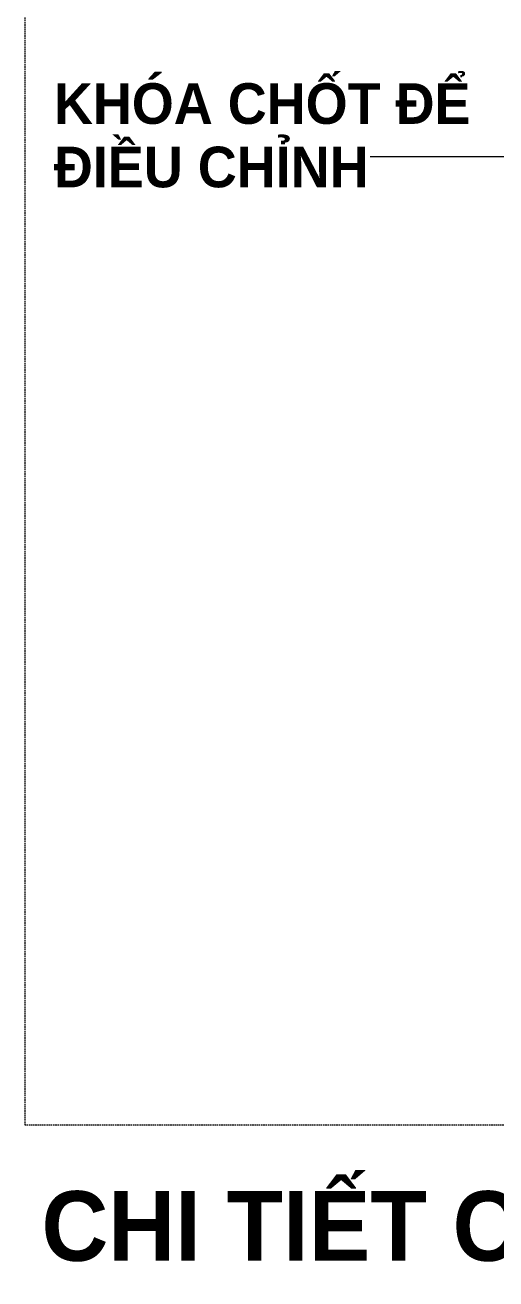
# Model space of a CAD drawing. Header units: millimetres. Extents: x 5357 to 259384, y -16348 to 109893.
# Drawn here: x 248279 to 249799, y 7125 to 11175 of the extents above; entities that cross this region are included whole.
import ezdxf

# ---------------------------------------------------------------- set-up
doc = ezdxf.new("R2010")
doc.units = ezdxf.units.MM
doc.linetypes.add('Demolished', pattern=[7.14375, 4.7625, -2.38125])
doc.layers.add('A-DETL-DEMO', color=6, linetype='Demolished', lineweight=18)
doc.layers.add('G-ANNO-TEXT-1', color=7, linetype='Continuous', lineweight=9)
doc.styles.add('Arial_B_3', font='arialbd_0.ttf', dxfattribs={"width": 0.95, "height": 131.25})
doc.styles.add('Arial_B_4', font='arialbd_0.ttf', dxfattribs={"width": 0.95, "height": 225})

msp = doc.modelspace()

# ---------------------------------------------------------------- linework, layer by layer
at = {"layer": 'A-DETL-DEMO'}
for p, q in [((248279.4, 7622.1), (248279.4, 15223.9)), ((254839.5, 7622.1), (248279.4, 7622.1))]:
    msp.add_line(p, q, dxfattribs=at)
at = {"layer": 'G-ANNO-TEXT-1'}
msp.add_line((249956.4, 10749.6), (249393.2, 10749.6), dxfattribs=at)

# ---------------------------------------------------------------- texts
at = {"layer": 'G-ANNO-TEXT-1', "attachment_point": 4, "line_spacing_factor": 0.936439}
for s, insert, char_height, width, style in [('\\pt855.00056,1709.99981,2565.00038,3419.99963,4275.00019,5129.99944,5985,6840.00056,7694.99981,8550.00038,9404.99963,10260.00019,11114.99944,11970,12825.00056,13679.99981,14535.00038,15389.99963,16245.00019,17099.99944,17955,18810.00056,19664.99981,20520.00038,21374.99963,22230.00019,23084.99944,23940,24795.00056,25649.99981,26505.00038,27359.99963;KHÓA CHỐT ĐỂ\\PĐIỀU CHỈNH', (248372.4, 10817.8), 131.25, 1578.9, 'Arial_B_3'), ('\\pt855,1710,2565,3420,4275,5130,5985,6840,7695,8550,9405,10260,11115,11970,12825,13680,14535,15390,16245,17100,17955,18810,19665,20520,21375,22230,23085,23940,24795,25650,26505,27360;CHI TIẾT CỐ ĐỊNH CÂY ĐỐI VỚI CÂY SỬ DỤNG NGAY', (248332.4, 7267), 225, 8341.95, 'Arial_B_4')]:
    msp.add_mtext(s, dxfattribs=dict(at, insert=insert, char_height=char_height, width=width, style=style))

doc.saveas('drawing.dxf')
